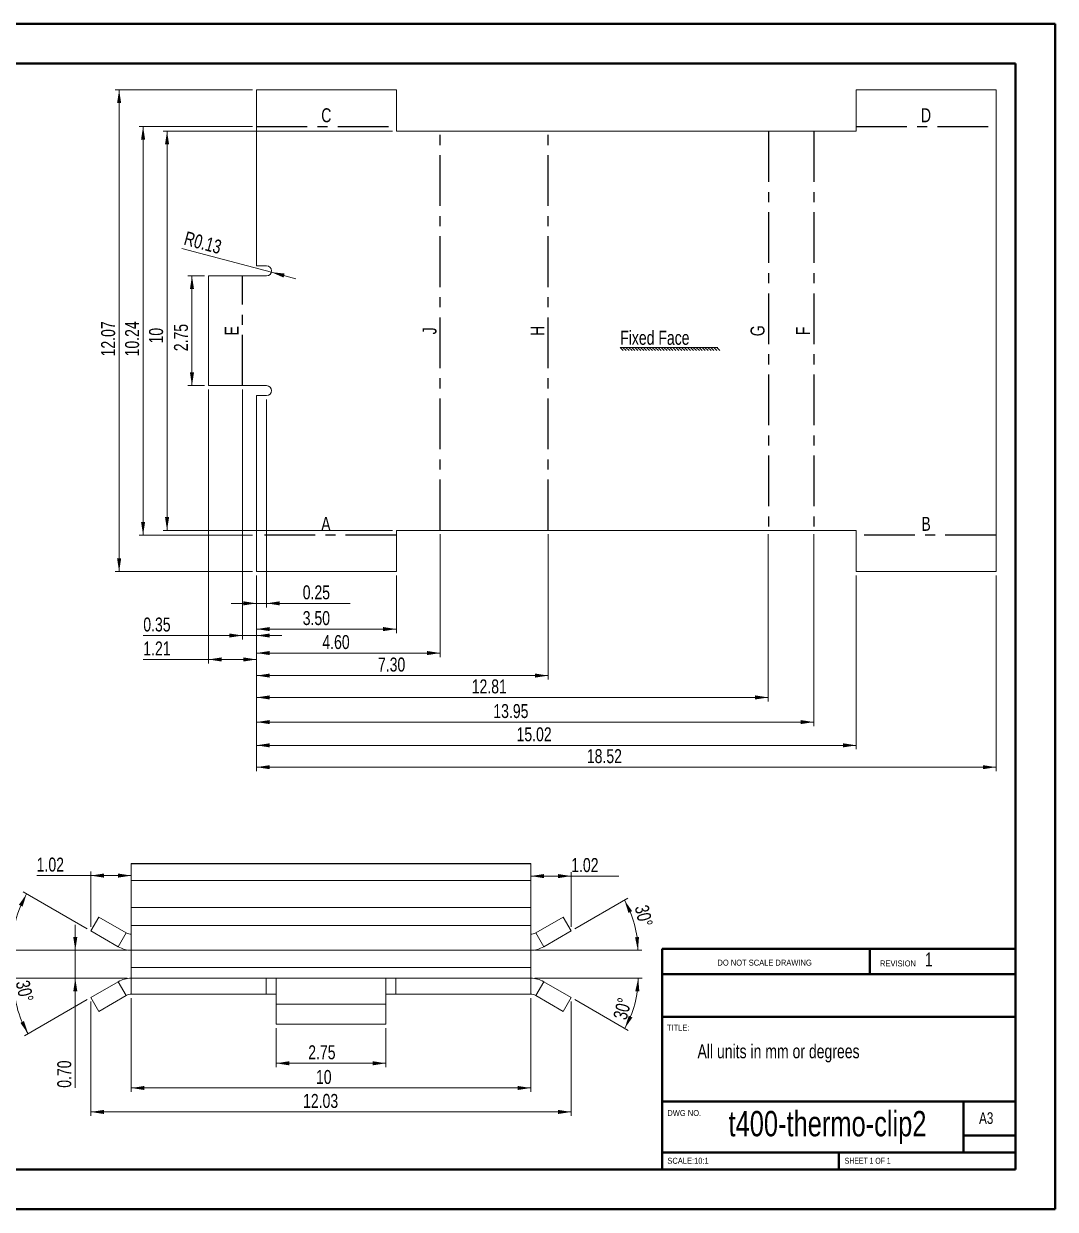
# Model space of a CAD drawing. Header units: millimetres. Extents: x 0 to 420, y 0 to 297.
# Drawn here: x 161.8 to 420.1, y 0.2 to 297.2 of the extents above; entities that cross this region are included whole.
import ezdxf

# ---------------------------------------------------------------- set-up
doc = ezdxf.new("R2010")
doc.units = ezdxf.units.MM
doc.linetypes.add('CENTERX2', pattern=[20.32, 12.7, -2.54, 2.54, -2.54])
doc.styles.add('SLDTEXTSTYLE0', font='TXT', dxfattribs={"width": 0.75})
doc.styles.add('SLDTEXTSTYLE1', font='TXT', dxfattribs={"width": 0.6875})
doc.dimstyles.new('SLDDIMSTYLE0', dxfattribs={"dimtxt": 3.5, "dimasz": 3.302, "dimexe": 0, "dimexo": 0.0625, "dimgap": 0.875, "dimtad": 1, "dimlfac": 0.1, "dimrnd": 1e-09, "dimzin": 4, "dimdsep": 46, "dimtxsty": 'SLDTEXTSTYLE0', "dimsah": 1, "dimcen": 0.09, "dimadec": 0, "dimazin": 1, "dimtfac": 1, "dimtofl": 0, "dimtmove": 0, "dimatfit": 3, "dimfxl": 1, "dimfrac": 2, "dimtolj": 1, "dimtzin": 12, "dimarcsym": 0})
doc.dimstyles.new('SLDDIMSTYLE1', dxfattribs={"dimtxt": 3.5, "dimasz": 3.302, "dimexe": 0, "dimexo": 0.0625, "dimgap": 0.875, "dimtad": 1, "dimlfac": 0.1, "dimrnd": 1e-09, "dimzin": 12, "dimdsep": 46, "dimtxsty": 'SLDTEXTSTYLE0', "dimsah": 1, "dimcen": 0.09, "dimadec": 0, "dimazin": 3, "dimtfac": 1, "dimtofl": 0, "dimtmove": 0, "dimatfit": 3, "dimfxl": 1, "dimfrac": 2, "dimtolj": 1, "dimtzin": 12, "dimarcsym": 0})
doc.dimstyles.new('SLDDIMSTYLE2', dxfattribs={"dimtxt": 3.5, "dimasz": 3.302, "dimexe": 0, "dimexo": 0.0625, "dimgap": 0.875, "dimtad": 1, "dimlfac": 0.1, "dimrnd": 1e-09, "dimzin": 12, "dimdsep": 46, "dimtxsty": 'SLDTEXTSTYLE0', "dimsah": 1, "dimcen": 0.09, "dimadec": 0, "dimazin": 3, "dimtfac": 1, "dimtmove": 0, "dimatfit": 0, "dimfxl": 1, "dimfrac": 2, "dimtolj": 1, "dimtzin": 12, "dimarcsym": 0})
doc.dimstyles.new('SLDDIMSTYLE3', dxfattribs={"dimtxt": 3.5, "dimasz": 3.302, "dimexe": 0, "dimexo": 0.0625, "dimgap": 0.875, "dimtad": 1, "dimlfac": 0.1, "dimrnd": 1e-09, "dimzin": 12, "dimdsep": 46, "dimtxsty": 'SLDTEXTSTYLE0', "dimsah": 1, "dimcen": 0, "dimadec": 0, "dimazin": 3, "dimtfac": 1, "dimtofl": 0, "dimtmove": 1, "dimatfit": 3, "dimfxl": 1, "dimfrac": 2, "dimtolj": 1, "dimtzin": 12, "dimarcsym": 0})
doc.dimstyles.new('SLDDIMSTYLE4', dxfattribs={"dimtxt": 3.5, "dimasz": 3.302, "dimexe": 0, "dimexo": 0.0625, "dimgap": 0.875, "dimtad": 1, "dimlfac": 0.1, "dimrnd": 1e-09, "dimzin": 4, "dimdsep": 46, "dimtxsty": 'SLDTEXTSTYLE0', "dimsah": 1, "dimcen": 0.09, "dimadec": 0, "dimazin": 1, "dimtfac": 1, "dimtmove": 0, "dimatfit": 0, "dimfxl": 1, "dimfrac": 2, "dimtolj": 1, "dimtzin": 12, "dimarcsym": 0})
doc.dimstyles.new('SLDDIMSTYLE6', dxfattribs={"dimtxt": 3.5, "dimasz": 3.302, "dimexe": 0, "dimexo": 0.0625, "dimgap": 0.875, "dimtad": 1, "dimdec": 4, "dimlfac": 0.1, "dimzin": 12, "dimdsep": 46, "dimtxsty": 'SLDTEXTSTYLE0', "dimsah": 1, "dimcen": 0.09, "dimazin": 3, "dimtfac": 1, "dimtofl": 0, "dimtmove": 0, "dimatfit": 3, "dimfxl": 1, "dimfrac": 2, "dimtolj": 1, "dimtzin": 12, "dimarcsym": 0})

# ---------------------------------------------------------------- blocks, each defined once
blk = doc.blocks.new('_D')
at = {"color": 7, "linetype": 'Continuous', "lineweight": 0}
for p, q in [((220.09, 158.95), (220.09, 144.56)), ((255.09, 158.95), (255.09, 144.56)), ((220.09, 145.56), (255.09, 145.56))]:
    blk.add_line(p, q, dxfattribs=at)
for points in [[(220.09, 145.56), (223.4, 145.05), (223.4, 146.07)], [(255.09, 145.56), (251.79, 146.07), (251.79, 145.05)]]:
    blk.add_solid(points, dxfattribs=at)
at = {"color": 7, "linetype": 'Continuous', "lineweight": 0, "insert": (231.65, 150.07, -13.03), "char_height": 3.5, "attachment_point": 1, "style": 'SLDTEXTSTYLE0'}
blk.add_mtext('3.50', dxfattribs=at)
blk = doc.blocks.new('_D_1')
at = {"color": 7, "linetype": 'Continuous', "lineweight": 0}
for p, q in [((266.1, 169.3), (266.1, 138.56)), ((220.09, 158.95), (220.09, 138.56)), ((220.09, 139.56), (266.1, 139.56))]:
    blk.add_line(p, q, dxfattribs=at)
for points in [[(220.09, 139.56), (223.4, 139.05), (223.4, 140.07)], [(266.1, 139.56), (262.79, 140.07), (262.79, 139.05)]]:
    blk.add_solid(points, dxfattribs=at)
at = {"color": 7, "linetype": 'Continuous', "lineweight": 0, "insert": (236.57, 144.07, -13.03), "char_height": 3.5, "attachment_point": 1, "style": 'SLDTEXTSTYLE0'}
blk.add_mtext('4.60', dxfattribs=at)
blk = doc.blocks.new('_D_2')
at = {"color": 7, "linetype": 'Continuous', "lineweight": 0}
for p, q in [((293.13, 169.3), (293.13, 132.91)), ((220.09, 158.95), (220.09, 132.91)), ((220.09, 133.91), (293.13, 133.91))]:
    blk.add_line(p, q, dxfattribs=at)
for points in [[(220.09, 133.91), (223.4, 133.41), (223.4, 134.42)], [(293.13, 133.91), (289.83, 134.42), (289.83, 133.41)]]:
    blk.add_solid(points, dxfattribs=at)
at = {"color": 7, "linetype": 'Continuous', "lineweight": 0, "insert": (250.49, 138.43, -13.03), "char_height": 3.5, "attachment_point": 1, "style": 'SLDTEXTSTYLE0'}
blk.add_mtext('7.30', dxfattribs=at)
blk = doc.blocks.new('_D_3')
at = {"color": 7, "linetype": 'Continuous', "lineweight": 0}
for p, q in [((348.23, 169.3), (348.23, 127.44)), ((220.09, 158.95), (220.09, 127.44)), ((220.09, 128.44), (348.23, 128.44))]:
    blk.add_line(p, q, dxfattribs=at)
for points in [[(220.09, 128.44), (223.4, 127.93), (223.4, 128.95)], [(348.23, 128.44), (344.93, 128.95), (344.93, 127.93)]]:
    blk.add_solid(points, dxfattribs=at)
at = {"color": 7, "linetype": 'Continuous', "lineweight": 0, "insert": (273.97, 132.95, -13.03), "char_height": 3.5, "attachment_point": 1, "style": 'SLDTEXTSTYLE0'}
blk.add_mtext('12.81', dxfattribs=at)
blk = doc.blocks.new('_D_4')
at = {"color": 7, "linetype": 'Continuous', "lineweight": 0}
for p, q in [((359.61, 169.3), (359.61, 121.26)), ((220.09, 158.95), (220.09, 121.26)), ((220.09, 122.26), (359.61, 122.26))]:
    blk.add_line(p, q, dxfattribs=at)
for points in [[(220.09, 122.26), (223.4, 121.76), (223.4, 122.77)], [(359.61, 122.26), (356.31, 122.77), (356.31, 121.76)]]:
    blk.add_solid(points, dxfattribs=at)
at = {"color": 7, "linetype": 'Continuous', "lineweight": 0, "insert": (279.38, 126.78, -13.03), "char_height": 3.5, "attachment_point": 1, "style": 'SLDTEXTSTYLE0'}
blk.add_mtext('13.95', dxfattribs=at)
blk = doc.blocks.new('_D_5')
at = {"color": 7, "linetype": 'Continuous', "lineweight": 0}
for p, q in [((220.09, 158.95), (220.09, 115.44)), ((370.25, 158.95), (370.25, 115.44)), ((220.09, 116.44), (370.25, 116.44))]:
    blk.add_line(p, q, dxfattribs=at)
for points in [[(220.09, 116.44), (223.4, 115.93), (223.4, 116.95)], [(370.25, 116.44), (366.95, 116.95), (366.95, 115.93)]]:
    blk.add_solid(points, dxfattribs=at)
at = {"color": 7, "linetype": 'Continuous', "lineweight": 0, "insert": (285.19, 120.95, -13.03), "char_height": 3.5, "attachment_point": 1, "style": 'SLDTEXTSTYLE0'}
blk.add_mtext('15.02', dxfattribs=at)
blk = doc.blocks.new('_D_6')
at = {"color": 7, "linetype": 'Continuous', "lineweight": 0}
for p, q in [((220.09, 158.95), (220.09, 109.97)), ((405.25, 158.95), (405.25, 109.97)), ((220.09, 110.97), (405.25, 110.97))]:
    blk.add_line(p, q, dxfattribs=at)
for points in [[(220.09, 110.97), (223.4, 110.46), (223.4, 111.47)], [(405.25, 110.97), (401.95, 111.47), (401.95, 110.46)]]:
    blk.add_solid(points, dxfattribs=at)
at = {"color": 7, "linetype": 'Continuous', "lineweight": 0, "insert": (302.79, 115.48, -13.03), "char_height": 3.5, "attachment_point": 1, "style": 'SLDTEXTSTYLE0'}
blk.add_mtext('18.52', dxfattribs=at)
blk = doc.blocks.new('_D_7')
at = {"color": 7, "linetype": 'Continuous', "lineweight": 0}
for p, q in [((207.03, 234.05), (202.92, 234.05)), ((203.92, 206.55), (203.92, 234.05)), ((207.03, 206.55), (202.92, 206.55))]:
    blk.add_line(p, q, dxfattribs=at)
for points in [[(203.92, 234.05), (203.41, 230.74), (204.43, 230.74)], [(203.92, 206.55), (204.43, 209.85), (203.41, 209.85)]]:
    blk.add_solid(points, dxfattribs=at)
at = {"color": 7, "linetype": 'Continuous', "lineweight": 0, "insert": (199.41, 215.17, 1), "char_height": 3.5, "attachment_point": 1, "rotation": 90, "style": 'SLDTEXTSTYLE0'}
blk.add_mtext('2.75', dxfattribs=at)
blk = doc.blocks.new('_D_8')
at = {"color": 7, "linetype": 'Continuous', "lineweight": 0}
for p, q in [((254.09, 270.3), (196.68, 270.3)), ((197.68, 270.3), (197.68, 170.3)), ((254.09, 170.3), (196.68, 170.3))]:
    blk.add_line(p, q, dxfattribs=at)
for points in [[(197.68, 270.3), (197.17, 266.99), (198.19, 266.99)], [(197.68, 170.3), (198.19, 173.6), (197.17, 173.6)]]:
    blk.add_solid(points, dxfattribs=at)
at = {"color": 7, "linetype": 'Continuous', "lineweight": 0, "insert": (193.17, 217.11, -13.03), "char_height": 3.5, "attachment_point": 1, "rotation": 90, "style": 'SLDTEXTSTYLE0'}
blk.add_mtext('10', dxfattribs=at)
blk = doc.blocks.new('_D_9')
at = {"color": 7, "linetype": 'Continuous', "lineweight": 0}
for p, q in [((219.09, 271.47), (190.68, 271.47)), ((191.68, 271.47), (191.68, 169.12)), ((219.09, 169.12), (190.68, 169.12))]:
    blk.add_line(p, q, dxfattribs=at)
for points in [[(191.68, 271.47), (191.17, 268.17), (192.19, 268.17)], [(191.68, 169.12), (192.19, 172.42), (191.17, 172.42)]]:
    blk.add_solid(points, dxfattribs=at)
at = {"color": 7, "linetype": 'Continuous', "lineweight": 0, "insert": (187.17, 213.87, -13.03), "char_height": 3.5, "attachment_point": 1, "rotation": 90, "style": 'SLDTEXTSTYLE0'}
blk.add_mtext('10.24', dxfattribs=at)
blk = doc.blocks.new('_D_10')
at = {"color": 7, "linetype": 'Continuous', "lineweight": 0}
for p, q in [((219.09, 280.64), (184.68, 280.64)), ((185.68, 280.64), (185.68, 159.95)), ((219.09, 159.95), (184.68, 159.95))]:
    blk.add_line(p, q, dxfattribs=at)
for points in [[(185.68, 280.64), (185.17, 277.34), (186.19, 277.34)], [(185.68, 159.95), (186.19, 163.25), (185.17, 163.25)]]:
    blk.add_solid(points, dxfattribs=at)
at = {"color": 7, "linetype": 'Continuous', "lineweight": 0, "insert": (181.17, 213.87, -13.03), "char_height": 3.5, "attachment_point": 1, "rotation": 90, "style": 'SLDTEXTSTYLE0'}
blk.add_mtext('12.07', dxfattribs=at)
blk = doc.blocks.new('_D_11')
at = {"color": 7, "linetype": 'Continuous', "lineweight": 0}
for p, q in [((216.56, 205.55), (216.56, 142.95)), ((220.09, 158.95), (220.09, 142.95)), ((216.56, 143.95), (191.73, 143.95)), ((220.09, 143.95), (216.56, 143.95)), ((220.09, 143.95), (226.44, 143.95))]:
    blk.add_line(p, q, dxfattribs=at)
for points in [[(216.56, 143.95), (213.26, 144.46), (213.26, 143.44)], [(220.09, 143.95), (223.4, 143.44), (223.4, 144.46)]]:
    blk.add_solid(points, dxfattribs=at)
at = {"color": 7, "linetype": 'Continuous', "lineweight": 0, "insert": (191.73, 148.46, -13.03), "char_height": 3.5, "attachment_point": 1, "style": 'SLDTEXTSTYLE0'}
blk.add_mtext('0.35', dxfattribs=at)
blk = doc.blocks.new('_D_12')
at = {"color": 7, "linetype": 'Continuous', "lineweight": 0}
for p, q in [((208.03, 205.55), (208.03, 136.95)), ((220.09, 158.95), (220.09, 136.95)), ((208.03, 137.95), (191.73, 137.95)), ((220.09, 137.95), (208.03, 137.95))]:
    blk.add_line(p, q, dxfattribs=at)
for points in [[(208.03, 137.95), (211.33, 137.44), (211.33, 138.46)], [(220.09, 137.95), (216.79, 138.46), (216.79, 137.44)]]:
    blk.add_solid(points, dxfattribs=at)
at = {"color": 7, "linetype": 'Continuous', "lineweight": 0, "insert": (191.73, 142.46, -13.03), "char_height": 3.5, "attachment_point": 1, "style": 'SLDTEXTSTYLE0'}
blk.add_mtext('1.21', dxfattribs=at)
blk = doc.blocks.new('_D_13')
at = {"color": 7, "linetype": 'Continuous', "lineweight": 0}
for p, q in [((222.59, 203.05), (222.59, 151.01)), ((220.09, 158.95), (220.09, 151.01)), ((220.09, 152.01), (213.74, 152.01)), ((220.09, 152.01), (222.59, 152.01)), ((222.59, 152.01), (243.54, 152.01))]:
    blk.add_line(p, q, dxfattribs=at)
for points in [[(220.09, 152.01), (216.79, 152.52), (216.79, 151.5)], [(222.59, 152.01), (225.9, 151.5), (225.9, 152.52)]]:
    blk.add_solid(points, dxfattribs=at)
at = {"color": 7, "linetype": 'Continuous', "lineweight": 0, "insert": (231.65, 156.52, -13.03), "char_height": 3.5, "attachment_point": 1, "style": 'SLDTEXTSTYLE0'}
blk.add_mtext('0.25', dxfattribs=at)
blk = doc.blocks.new('_D_14')
at = {"color": 7, "linetype": 'Continuous', "lineweight": 0}
for q in [(201.41, 240.92), (229.94, 233.34)]:
    blk.add_line((223.8, 234.97), q, dxfattribs=at)
blk.add_solid([(223.8, 234.97), (226.86, 233.63), (227.12, 234.62)], dxfattribs=at)
at = {"color": 7, "linetype": 'Continuous', "lineweight": 0, "insert": (202.58, 245.28, -15.03), "char_height": 3.5, "attachment_point": 1, "rotation": 345, "style": 'SLDTEXTSTYLE0'}
blk.add_mtext('R0.13', dxfattribs=at)
blk = doc.blocks.new('SW_NOTE_0')
at = {"color": 0, "linetype": 'Continuous', "lineweight": 0}
for p, q in [((-0.03, 0.35), (24.41, 0.35)), ((-0.03, 0.35), (0.76, -0.44)), ((0.7, 0.35), (1.49, -0.44)), ((1.44, 0.35), (2.23, -0.44)), ((2.17, 0.35), (2.96, -0.44)), ((2.9, 0.35), (3.69, -0.44)), ((3.64, 0.35), (4.43, -0.44)), ((4.37, 0.35), (5.16, -0.44)), ((5.1, 0.35), (5.89, -0.44)), ((5.84, 0.35), (6.62, -0.44)), ((6.57, 0.35), (7.36, -0.44)), ((7.3, 0.35), (8.09, -0.44)), ((8.04, 0.35), (8.82, -0.44)), ((8.77, 0.35), (9.56, -0.44)), ((9.5, 0.35), (10.29, -0.44)), ((10.24, 0.35), (11.02, -0.44)), ((10.97, 0.35), (11.76, -0.44)), ((11.7, 0.35), (12.49, -0.44)), ((12.43, 0.35), (13.22, -0.44)), ((13.17, 0.35), (13.96, -0.44)), ((13.9, 0.35), (14.69, -0.44)), ((14.63, 0.35), (15.42, -0.44)), ((15.37, 0.35), (16.16, -0.44)), ((16.1, 0.35), (16.89, -0.44)), ((16.83, 0.35), (17.62, -0.44)), ((17.57, 0.35), (18.36, -0.44)), ((18.3, 0.35), (19.09, -0.44)), ((19.03, 0.35), (19.82, -0.44)), ((19.77, 0.35), (20.56, -0.44)), ((20.5, 0.35), (21.29, -0.44)), ((21.23, 0.35), (22.02, -0.44)), ((21.97, 0.35), (22.76, -0.44)), ((22.7, 0.35), (23.49, -0.44)), ((23.43, 0.35), (24.22, -0.44)), ((24.17, 0.35), (24.96, -0.44))]:
    blk.add_line(p, q, dxfattribs=at)
at = {"color": 0, "linetype": 'Continuous', "lineweight": 0, "insert": (0, 4.51), "char_height": 3.5, "attachment_point": 1, "style": 'SLDTEXTSTYLE0'}
blk.add_mtext('Fixed Face', dxfattribs=at)
blk = doc.blocks.new('_D_27')
at = {"color": 7, "linetype": 'Continuous', "lineweight": 0}
for p, q in [((299.76, 70.47), (313.07, 78.15)), ((289.73, 65.1), (316.57, 65.1))]:
    blk.add_line(p, q, dxfattribs=at)
blk.add_arc((290.47, 65.1), 25.1, 0, 30, dxfattribs=at)
for points in [[(312.21, 77.65), (313.21, 74.47), (314.12, 74.92)], [(315.57, 65.1), (315.86, 68.43), (314.85, 68.36)]]:
    blk.add_solid(points, dxfattribs=at)
at = {"color": 7, "linetype": 'Continuous', "lineweight": 0, "insert": (318.15, 76.71, -202.28), "char_height": 3.5, "attachment_point": 1, "rotation": 283.2761, "style": 'SLDTEXTSTYLE0'}
blk.add_mtext('30°', dxfattribs=at)
blk = doc.blocks.new('_D_28')
at = {"color": 7, "linetype": 'Continuous', "lineweight": 0}
for p, q in [((289.73, 58.1), (316.65, 58.1)), ((299.76, 52.74), (313.14, 45.02))]:
    blk.add_line(p, q, dxfattribs=at)
blk.add_arc((290.47, 58.1), 25.17, 330, 0, dxfattribs=at)
for points in [[(315.65, 58.1), (314.92, 54.84), (315.94, 54.77)], [(312.27, 45.52), (314.19, 48.25), (313.28, 48.7)]]:
    blk.add_solid(points, dxfattribs=at)
at = {"color": 7, "linetype": 'Continuous', "lineweight": 0, "insert": (309.33, 48.31, -202.28), "char_height": 3.5, "attachment_point": 1, "rotation": 76.0102, "style": 'SLDTEXTSTYLE0'}
blk.add_mtext('30°', dxfattribs=at)
blk = doc.blocks.new('_D_29')
at = {"color": 7, "linetype": 'Continuous', "lineweight": 0}
for p, q in [((224.98, 45.6), (224.98, 35.79)), ((252.48, 45.6), (252.48, 35.79)), ((224.98, 36.79), (252.48, 36.79))]:
    blk.add_line(p, q, dxfattribs=at)
for points in [[(224.98, 36.79), (228.28, 36.28), (228.28, 37.3)], [(252.48, 36.79), (249.18, 37.3), (249.18, 36.28)]]:
    blk.add_solid(points, dxfattribs=at)
at = {"color": 7, "linetype": 'Continuous', "lineweight": 0, "insert": (233.03, 41.3, -202.28), "char_height": 3.5, "attachment_point": 1, "style": 'SLDTEXTSTYLE0'}
blk.add_mtext('2.75', dxfattribs=at)
blk = doc.blocks.new('_D_30')
at = {"color": 7, "linetype": 'Continuous', "lineweight": 0}
for p, q in [((188.73, 53.1), (188.73, 29.6)), ((288.73, 53.1), (288.73, 29.6)), ((188.73, 30.6), (288.73, 30.6))]:
    blk.add_line(p, q, dxfattribs=at)
for points in [[(188.73, 30.6), (192.03, 30.09), (192.03, 31.11)], [(288.73, 30.6), (285.43, 31.11), (285.43, 30.09)]]:
    blk.add_solid(points, dxfattribs=at)
at = {"color": 7, "linetype": 'Continuous', "lineweight": 0, "insert": (234.97, 35.11, -202.28), "char_height": 3.5, "attachment_point": 1, "style": 'SLDTEXTSTYLE0'}
blk.add_mtext('10', dxfattribs=at)
blk = doc.blocks.new('_D_31')
at = {"color": 7, "linetype": 'Continuous', "lineweight": 0}
for p, q in [((178.56, 52.24), (178.56, 23.6)), ((298.9, 52.24), (298.9, 23.6)), ((178.56, 24.6), (298.9, 24.6))]:
    blk.add_line(p, q, dxfattribs=at)
for points in [[(178.56, 24.6), (181.86, 24.09), (181.86, 25.11)], [(298.9, 24.6), (295.6, 25.11), (295.6, 24.09)]]:
    blk.add_solid(points, dxfattribs=at)
at = {"color": 7, "linetype": 'Continuous', "lineweight": 0, "insert": (231.74, 29.11, -202.28), "char_height": 3.5, "attachment_point": 1, "style": 'SLDTEXTSTYLE0'}
blk.add_mtext('12.03', dxfattribs=at)
blk = doc.blocks.new('_D_32')
at = {"color": 7, "linetype": 'Continuous', "lineweight": 0}
for p, q in [((178.56, 83.81), (165.04, 83.81)), ((178.56, 70.97), (178.56, 84.81)), ((178.56, 83.81), (188.73, 83.81))]:
    blk.add_line(p, q, dxfattribs=at)
for points in [[(178.56, 83.81), (181.86, 83.3), (181.86, 84.32)], [(188.73, 83.81), (185.43, 84.32), (185.43, 83.3)]]:
    blk.add_solid(points, dxfattribs=at)
at = {"color": 7, "linetype": 'Continuous', "lineweight": 0, "insert": (165.04, 88.32, -202.28), "char_height": 3.5, "attachment_point": 1, "style": 'SLDTEXTSTYLE0'}
blk.add_mtext('1.02', dxfattribs=at)
blk = doc.blocks.new('_D_33')
at = {"color": 7, "linetype": 'Continuous', "lineweight": 0}
for p, q in [((174.7, 65.1), (174.7, 71.45)), ((187.73, 65.1), (173.7, 65.1)), ((174.7, 65.1), (174.7, 58.1)), ((187.73, 58.1), (173.7, 58.1)), ((174.7, 58.1), (174.7, 30.66))]:
    blk.add_line(p, q, dxfattribs=at)
for points in [[(174.7, 65.1), (175.21, 68.4), (174.2, 68.4)], [(174.7, 58.1), (174.2, 54.8), (175.21, 54.8)]]:
    blk.add_solid(points, dxfattribs=at)
at = {"color": 7, "linetype": 'Continuous', "lineweight": 0, "insert": (170.19, 30.66, -202.28), "char_height": 3.5, "attachment_point": 1, "rotation": 90, "style": 'SLDTEXTSTYLE0'}
blk.add_mtext('0.70', dxfattribs=at)
blk = doc.blocks.new('_D_34')
at = {"color": 7, "linetype": 'Continuous', "lineweight": 0}
for p, q in [((177.69, 70.47), (161.66, 79.73)), ((187.73, 65.1), (157.74, 65.1))]:
    blk.add_line(p, q, dxfattribs=at)
blk.add_arc((186.99, 65.1), 28.25, 150, 180, dxfattribs=at)
for points in [[(162.52, 79.23), (160.59, 76.5), (161.5, 76.05)], [(158.74, 65.1), (159.44, 68.37), (158.42, 68.43)]]:
    blk.add_solid(points, dxfattribs=at)
at = {"color": 7, "linetype": 'Continuous', "lineweight": 0, "insert": (154.13, 69.39, -202.28), "char_height": 3.5, "attachment_point": 1, "rotation": 73.9893, "style": 'SLDTEXTSTYLE0'}
blk.add_mtext('30°', dxfattribs=at)
blk = doc.blocks.new('_D_35')
at = {"color": 7, "linetype": 'Continuous', "lineweight": 0}
for p, q in [((187.73, 58.1), (158.16, 58.1)), ((177.69, 52.74), (162.02, 43.69))]:
    blk.add_line(p, q, dxfattribs=at)
blk.add_arc((186.99, 58.1), 27.83, 180, 210, dxfattribs=at)
for points in [[(159.16, 58.1), (158.85, 54.78), (159.86, 54.84)], [(162.89, 44.19), (161.86, 47.37), (160.96, 46.91)]]:
    blk.add_solid(points, dxfattribs=at)
at = {"color": 7, "linetype": 'Continuous', "lineweight": 0, "insert": (163.16, 57.83, -202.28), "char_height": 3.5, "attachment_point": 1, "rotation": 282.6336, "style": 'SLDTEXTSTYLE0'}
blk.add_mtext('30°', dxfattribs=at)
blk = doc.blocks.new('_D_36')
at = {"color": 7, "linetype": 'Continuous', "lineweight": 0}
for p, q in [((298.9, 83.69), (288.73, 83.69)), ((298.9, 70.97), (298.9, 84.69)), ((298.9, 83.69), (310.77, 83.69))]:
    blk.add_line(p, q, dxfattribs=at)
for points in [[(288.73, 83.69), (292.03, 83.18), (292.03, 84.19)], [(298.9, 83.69), (295.6, 84.19), (295.6, 83.18)]]:
    blk.add_solid(points, dxfattribs=at)
at = {"color": 7, "linetype": 'Continuous', "lineweight": 0, "insert": (298.88, 88.2, -202.28), "char_height": 3.5, "attachment_point": 1, "style": 'SLDTEXTSTYLE0'}
blk.add_mtext('1.02', dxfattribs=at)

msp = doc.modelspace()

# ---------------------------------------------------------------- linework, layer by layer
at = {"color": 7, "linetype": 'Continuous', "lineweight": 40}
for p, q in [((0.07884, 297.21478), (420.07884, 297.21478)), ((420.07884, 0.21478), (420.07884, 297.21478)), ((25.07884, 287.21478), (410.07884, 287.21478)), ((410.07884, 287.21478), (410.07884, 10.21478)), ((321.67884, 65.46478), (410.07884, 65.46478)), ((321.67884, 65.46478), (321.67884, 10.21478)), ((373.67884, 59.08978), (373.67884, 65.46478)), ((410.07884, 59.08978), (321.67884, 59.08978)), ((410.07884, 48.46478), (321.67884, 48.46478)), ((321.67884, 27.21478), (410.07884, 27.21478)), ((397.07884, 14.46478), (397.07884, 27.21478)), ((410.07884, 18.71478), (397.07884, 18.71478)), ((321.67884, 14.46478), (410.07884, 14.46478)), ((365.87884, 10.21478), (365.87884, 14.46478)), ((25.07884, 10.21478), (410.07884, 10.21478)), ((0.07884, 0.21478), (420.07884, 0.21478))]:
    msp.add_line(p, q, dxfattribs=at)
at = {"color": 7, "linetype": 'Continuous', "lineweight": 15}
for p, q in [((220.09435, 280.64251), (220.09435, 236.54593)), ((220.09435, 280.64251), (255.09435, 280.64251)), ((255.09435, 270.29593), (255.09435, 280.64251)), ((370.24923, 270.29593), (370.24923, 280.64251)), ((405.24923, 280.64251), (370.24923, 280.64251)), ((405.24923, 280.64251), (405.24923, 159.94936)), ((370.24923, 270.29593), (255.09435, 270.29593)), ((220.09435, 236.54593), (222.59435, 236.54593)), ((208.02577, 206.54593), (208.02577, 234.04593)), ((222.59435, 234.04593), (208.02577, 234.04593)), ((222.59435, 206.54593), (208.02577, 206.54593)), ((220.09435, 159.94936), (220.09435, 204.04593)), ((220.09435, 204.04593), (222.59435, 204.04593)), ((370.24923, 170.29593), (255.09435, 170.29593)), ((255.09435, 170.29593), (255.09435, 159.94936)), ((370.24923, 170.29593), (370.24923, 159.94936)), ((220.09435, 159.94936), (255.09435, 159.94936)), ((405.24923, 159.94936), (370.24923, 159.94936)), ((288.7286, 86.7994), (188.7286, 86.7994)), ((188.7286, 86.77466), (188.7286, 86.7994)), ((188.7286, 82.57989), (188.7286, 86.77466)), ((188.7286, 86.77466), (288.7286, 86.77466)), ((288.7286, 86.77466), (288.7286, 86.7994)), ((288.7286, 82.57989), (288.7286, 86.77466)), ((188.7286, 75.8211), (188.7286, 82.57989)), ((188.7286, 82.57989), (288.7286, 82.57989)), ((288.7286, 75.8211), (288.7286, 82.57989)), ((188.7286, 75.8211), (288.7286, 75.8211)), ((188.7286, 71.31938), (188.7286, 75.8211)), ((288.7286, 71.31938), (288.7286, 75.8211)), ((178.55873, 69.96893), (180.55873, 73.43303)), ((187.4786, 69.43784), (180.55873, 73.43303)), ((188.7286, 71.31938), (288.7286, 71.31938)), ((188.7286, 65.1029), (188.7286, 71.31938)), ((288.7286, 65.1029), (288.7286, 71.31938)), ((289.9786, 69.43784), (296.89847, 73.43303)), ((298.89847, 69.96893), (296.89847, 73.43303)), ((185.4786, 65.97374), (178.55873, 69.96893)), ((185.4786, 65.97374), (187.4786, 69.43784)), ((291.9786, 65.97374), (289.9786, 69.43784)), ((291.9786, 65.97374), (298.89847, 69.96893)), ((188.7286, 65.1029), (288.7286, 65.1029)), ((188.7286, 65.1029), (188.7286, 60.82079)), ((288.7286, 65.1029), (288.7286, 60.82079)), ((188.7286, 60.82079), (188.7286, 58.1029)), ((188.7286, 60.82079), (288.7286, 60.82079)), ((288.7286, 60.82079), (288.7286, 58.1029)), ((178.55873, 53.23688), (185.4786, 57.23207)), ((187.4786, 53.76797), (185.4786, 57.23207)), ((188.7286, 58.1029), (188.7286, 54.1029)), ((188.7286, 58.1029), (222.4786, 58.1029)), ((222.4786, 54.1029), (222.4786, 58.1029)), ((222.4786, 58.1029), (224.9786, 58.1029)), ((224.9786, 58.1029), (224.9786, 51.6029)), ((224.9786, 58.1029), (252.4786, 58.1029)), ((252.4786, 58.1029), (252.4786, 51.6029)), ((254.9786, 58.1029), (252.4786, 58.1029)), ((288.7286, 58.1029), (254.9786, 58.1029)), ((254.9786, 54.1029), (254.9786, 58.1029)), ((288.7286, 58.1029), (288.7286, 54.1029)), ((289.9786, 53.76797), (291.9786, 57.23207)), ((298.89847, 53.23688), (291.9786, 57.23207)), ((180.55873, 49.77278), (187.4786, 53.76797)), ((188.7286, 54.1029), (222.4786, 54.1029)), ((222.4786, 54.1029), (224.9786, 54.1029)), ((254.9786, 54.1029), (252.4786, 54.1029)), ((288.7286, 54.1029), (254.9786, 54.1029)), ((296.89847, 49.77278), (289.9786, 53.76797)), ((180.55873, 49.77278), (178.55873, 53.23688)), ((252.4786, 51.6029), (224.9786, 51.6029)), ((224.9786, 51.6029), (224.9786, 46.6029)), ((252.4786, 51.6029), (252.4786, 46.6029)), ((296.89847, 49.77278), (298.89847, 53.23688)), ((252.4786, 46.6029), (224.9786, 46.6029))]:
    msp.add_line(p, q, dxfattribs=at)
at = {"color": 7, "linetype": 'CENTERX2'}
for p, q in [((220.09435, 271.47403), (255.09435, 271.47403)), ((266.09672, 170.29593), (266.09672, 270.29593)), ((293.13338, 170.29593), (293.13338, 270.29593)), ((348.23343, 270.29593), (348.23343, 170.29593)), ((359.61167, 270.29593), (359.61167, 170.29593)), ((370.24923, 271.47403), (405.24923, 271.47403)), ((216.56006, 206.54593), (216.56006, 234.04593)), ((255.09435, 169.11784), (220.09435, 169.11784)), ((405.24923, 169.11784), (370.24923, 169.11784))]:
    msp.add_line(p, q, dxfattribs=at)
at = {"color": 7, "linetype": 'Continuous', "lineweight": 15}
for centre, radius, start, end in [((222.59435, 235.29593), 1.25, 270, 90), ((222.59435, 205.29593), 1.25, 270, 90), ((188.7286, 71.6029), 2.5, 240, 270), ((288.7286, 71.6029), 2.5, 270, 300), ((188.7286, 71.6029), 6.5, 240, 270), ((288.7286, 71.6029), 6.5, 270, 300), ((188.7286, 51.6029), 6.5, 90, 120), ((288.7286, 51.6029), 6.5, 60, 90), ((188.7286, 51.6029), 2.5, 90, 120), ((288.7286, 51.6029), 2.5, 60, 90)]:
    msp.add_arc(centre, radius, start, end, dxfattribs=at)

# ---------------------------------------------------------------- block references
at = {"color": 7, "linetype": 'Continuous', "lineweight": 0}
msp.add_blockref('SW_NOTE_0', (311.13584, 215.77024), dxfattribs=at)

# ---------------------------------------------------------------- texts
for s, insert, char_height, attachment_point, style in [('C', (237.55789, 276.02968), 3.5, 2, 'SLDTEXTSTYLE0'), ('D', (387.70913, 276.02968), 3.5, 2, 'SLDTEXTSTYLE0'), ('A', (237.45459, 173.67349), 3.5, 2, 'SLDTEXTSTYLE0'), ('B', (387.72249, 173.67349), 3.5, 2, 'SLDTEXTSTYLE0'), ('DO NOT SCALE DRAWING', (335.49348, 62.74777), 1.5, 1, 'SLDTEXTSTYLE0'), ('REVISION', (376.20643, 62.54969), 1.5, 1, 'SLDTEXTSTYLE0'), ('1', (387.44077, 64.54963), 3.5, 1, 'SLDTEXTSTYLE0'), ('TITLE:', (322.83503, 46.49311), 1.5, 1, 'SLDTEXTSTYLE0'), ('All units in mm or degrees', (330.49866, 41.54008), 3.5, 1, 'SLDTEXTSTYLE0'), ('DWG NO.', (322.95281, 25.08342), 1.5, 1, 'SLDTEXTSTYLE0'), ('t400-thermo-clip2', (363.04604, 24.84652), 6.35, 2, 'SLDTEXTSTYLE0'), ('A3', (400.99983, 24.51522), 2.910417, 1, 'SLDTEXTSTYLE0'), ('SCALE:10:1', (322.95281, 13.11487), 1.5, 1, 'SLDTEXTSTYLE0'), ('SHEET 1 OF 1', (367.35714, 13.11487), 1.5, 1, 'SLDTEXTSTYLE1')]:
    msp.add_mtext(s, dxfattribs=dict(at, insert=insert, char_height=char_height, attachment_point=attachment_point, style=style))
at = {"color": 7, "linetype": 'Continuous', "lineweight": 0, "char_height": 3.5, "attachment_point": 2, "rotation": 90, "style": 'SLDTEXTSTYLE0'}
for s, insert in [('E', (212.11068, 220.30201)), ('J', (261.64734, 220.26434)), ('H', (288.684, 220.28743)), ('G', (343.78406, 220.285)), ('F', (355.16229, 220.25948))]:
    msp.add_mtext(s, dxfattribs=dict(at, insert=insert))

# ---------------------------------------------------------------- dimensions: what is measured, and where the dimension line sits
at = {"color": 7, "linetype": 'Continuous', "lineweight": 0}
for base, p1, p2, dimstyle, picture, middle in [((185.67847, 159.94936), (220.09435, 280.64251), (220.09435, 159.94936), 'SLDDIMSTYLE1', '_D_10', (185.67847, 221.11302)), ((191.67847, 169.11784), (220.09435, 271.47403), (220.09435, 169.11784), 'SLDDIMSTYLE1', '_D_9', (191.67847, 221.11302)), ((197.67847, 170.29593), (255.09435, 270.29593), (255.09435, 170.29593), 'SLDDIMSTYLE1', '_D_8', (197.67847, 221.11302)), ((203.91784, 234.04593), (208.02577, 206.54593), (208.02577, 234.04593), 'SLDDIMSTYLE1', '_D_7', (203.91784, 221.11302)), ((174.70306, 58.1029), (188.7286, 65.1029), (188.7286, 58.1029), 'SLDDIMSTYLE4', '_D_33', (174.70306, 36.6029))]:
    dim = msp.add_linear_dim(base=base, p1=p1, p2=p2, angle=90, dimstyle=dimstyle, dxfattribs=at)
    dim.commit()
    dim.dimension.update_dxf_attribs({"geometry": picture, "text_midpoint": middle, "dimtype": 160})
dim = msp.add_radius_dim(center=(222.5943494, 235.295934), mpoint=(223.8017566, 234.9724102), dimstyle='SLDDIMSTYLE3', dxfattribs=at)
dim.commit()
dim.dimension.update_dxf_attribs({"geometry": '_D_14', "text_midpoint": (208.2948659, 239.1274817), "dimtype": 164})
for base, p1, p2, dimstyle, picture, middle in [((216.56006, 143.94936), (220.09435, 159.94936), (216.56006, 206.54593), 'SLDDIMSTYLE2', '_D_11', (197.67847, 143.94936)), ((208.02577, 137.94936), (220.09435, 159.94936), (208.02577, 206.54593), 'SLDDIMSTYLE1', '_D_12', (197.67847, 137.94936)), ((222.59435, 152.00733), (220.09435, 159.94936), (222.59435, 204.04593), 'SLDDIMSTYLE2', '_D_13', (237.59435, 152.00733)), ((266.09672, 139.56237), (220.09435, 159.94936), (266.09672, 170.29593), 'SLDDIMSTYLE0', '_D_1', (242.52037, 139.56237)), ((293.13338, 133.91333), (220.09435, 159.94936), (293.13338, 170.29593), 'SLDDIMSTYLE0', '_D_2', (256.44023, 133.91333)), ((348.23343, 128.43977), (220.09435, 159.94936), (348.23343, 170.29593), 'SLDDIMSTYLE1', '_D_3', (281.21329, 128.43977)), ((359.61167, 122.26429), (220.09435, 159.94936), (359.61167, 170.29593), 'SLDDIMSTYLE1', '_D_4', (286.62415, 122.26429)), ((255.09435, 145.56237), (220.09435, 159.94936), (255.09435, 159.94936), 'SLDDIMSTYLE0', '_D', (237.59435, 145.56237)), ((370.24923, 116.43977), (220.09435, 159.94936), (370.24923, 159.94936), 'SLDDIMSTYLE1', '_D_5', (292.43196, 116.43977)), ((405.24923, 110.96621), (220.09435, 159.94936), (405.24923, 159.94936), 'SLDDIMSTYLE1', '_D_6', (310.03088, 110.96621)), ((188.7286, 83.81229), (178.55873, 69.96893), (188.7286, 86.77466), 'SLDDIMSTYLE1', '_D_32', (170.98591, 83.81229)), ((288.7286, 83.68566), (298.89847, 69.96893), (288.7286, 82.57989), 'SLDDIMSTYLE1', '_D_36', (304.82583, 83.68566)), ((288.7286, 30.6029), (188.7286, 54.1029), (288.7286, 54.1029), 'SLDDIMSTYLE1', '_D_30', (238.98128, 30.6029)), ((298.89847, 24.6029), (178.55873, 53.23688), (298.89847, 53.23688), 'SLDDIMSTYLE1', '_D_31', (238.98128, 24.6029)), ((252.4786, 36.78933), (224.9786, 46.6029), (252.4786, 46.6029), 'SLDDIMSTYLE1', '_D_29', (238.98128, 36.78933))]:
    dim = msp.add_linear_dim(base=base, p1=p1, p2=p2, dimstyle=dimstyle, dxfattribs=at)
    dim.commit()
    dim.dimension.update_dxf_attribs({"geometry": picture, "text_midpoint": middle, "dimtype": 160})
for base, line1, line2, picture, middle in [((159.70126, 72.41408), ((188.7286, 65.1029), (288.7286, 65.1029)), ((185.4786, 65.97374), (178.55873, 69.96893)), '_D_34', (159.83447, 72.89424)), ((314.71402, 71.599), ((298.89847, 69.96893), (291.9786, 65.97374)), ((288.7286, 65.1029), (188.7286, 65.1029)), '_D_27', (314.89847, 70.86671)), ((160.10891, 50.90096), ((188.7286, 58.1029), (222.4786, 58.1029)), ((178.55873, 53.23688), (185.4786, 57.23207)), '_D_35', (159.83447, 52.01688)), ((314.78738, 51.58716), ((298.89847, 53.23688), (291.9786, 57.23207)), ((288.7286, 58.1029), (254.9786, 58.1029)), '_D_28', (314.89847, 52.01688))]:
    dim = msp.add_angular_dim_2l(base=base, line1=line1, line2=line2, dimstyle='SLDDIMSTYLE6', dxfattribs=at)
    dim.commit()
    dim.dimension.update_dxf_attribs({"geometry": picture, "text_midpoint": middle, "dimtype": 162})

doc.saveas('drawing.dxf')
